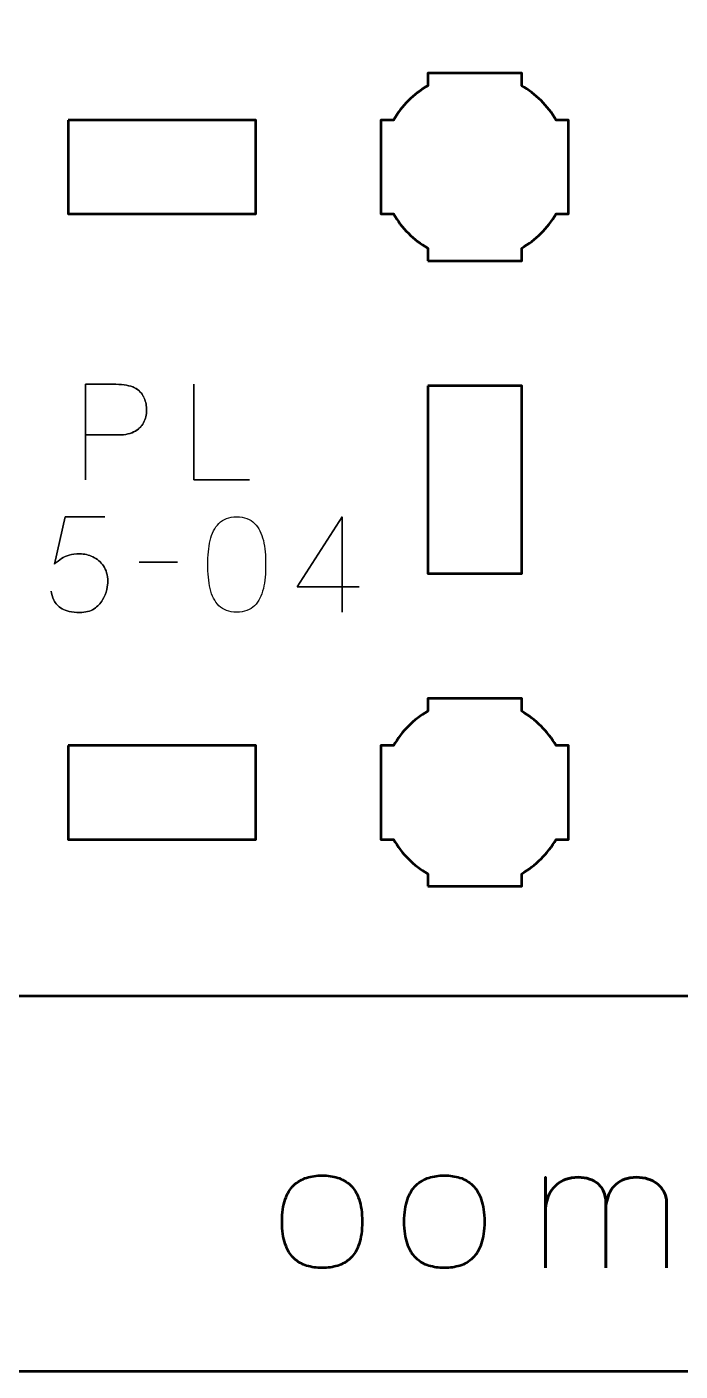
# Model space of a CAD drawing. Header units: centimetres. Extents: x -21 to 0, y -29.7 to 0.
# Drawn here: x -8.931 to -6.844, y -29.7 to -25.402 of the extents above; entities that cross this region are included whole.
import ezdxf

# ---------------------------------------------------------------- set-up
doc = ezdxf.new("R2010")
doc.units = ezdxf.units.CM
doc.header["$MEASUREMENT"] = 0
doc.layers.add('Layer 1', color=7, linetype='Continuous')

msp = doc.modelspace()

# ---------------------------------------------------------------- linework, layer by layer
at = {"layer": 'Layer 1', "color": 22, "lineweight": 53}
msp.add_open_spline([(-21.00003, -29.19995), (-21.00003, -29.19995), (-21.00003, -0.49992), (-21.00003, -0.49992), (-21.00003, -0.49992), (-21.00003, -0.22295), (-20.77694, 0.00004), (-20.49994, 0.00004), (-20.49994, 0.00004), (-20.49994, 0.00004), (-0.50008, 0.00004), (-0.50008, 0.00004), (-0.50008, 0.00004), (-0.22294, 0.00004), (0.00002, -0.22295), (0.00002, -0.49992), (0.00002, -0.49992), (0.00002, -0.49992), (0.00002, -29.19995), (0.00002, -29.19995), (0.00002, -29.19995), (0.00002, -29.47695), (-0.22294, -29.70004), (-0.50008, -29.70004), (-0.50008, -29.70004), (-0.50008, -29.70004), (-20.49994, -29.70004), (-20.49994, -29.70004), (-20.49994, -29.70004), (-20.77694, -29.70004), (-21.00003, -29.47695), (-21.00003, -29.19995)], degree=3, knots=[0, 0, 0, 0, 0.125, 0.125, 0.125, 0.125, 0.25, 0.25, 0.25, 0.25, 0.375, 0.375, 0.375, 0.375, 0.5, 0.5, 0.5, 0.5, 0.625, 0.625, 0.625, 0.625, 0.75, 0.75, 0.75, 0.75, 0.875, 0.875, 0.875, 0.875, 1, 1, 1, 1], dxfattribs=at)
at = {"layer": 'Layer 1', "color": 114, "lineweight": 53}
msp.add_open_spline([(-9.64995, -21.19999), (-9.64995, -21.19999), (-1.35005, -21.19999), (-1.35005, -21.19999), (-1.35005, -21.19999), (-1.07305, -21.19999), (-0.84995, -21.42308), (-0.84995, -21.70008), (-0.84995, -21.70008), (-0.84995, -21.70008), (-0.84995, -28.00005), (-0.84995, -28.00005), (-0.84995, -28.00005), (-0.84995, -28.27702), (-1.07305, -28.50001), (-1.35005, -28.50001), (-1.35005, -28.50001), (-1.35005, -28.50001), (-9.64995, -28.50001), (-9.64995, -28.50001), (-9.64995, -28.50001), (-9.92695, -28.50001), (-10.15005, -28.27702), (-10.15005, -28.00005), (-10.15005, -28.00005), (-10.15005, -28.00005), (-10.15005, -21.70008), (-10.15005, -21.70008), (-10.15005, -21.70008), (-10.15005, -21.42308), (-9.92695, -21.19999), (-9.64995, -21.19999)], degree=3, knots=[0, 0, 0, 0, 0.125, 0.125, 0.125, 0.125, 0.25, 0.25, 0.25, 0.25, 0.375, 0.375, 0.375, 0.375, 0.5, 0.5, 0.5, 0.5, 0.625, 0.625, 0.625, 0.625, 0.75, 0.75, 0.75, 0.75, 0.875, 0.875, 0.875, 0.875, 1, 1, 1, 1], dxfattribs=at)
at = {"layer": 'Layer 1', "lineweight": 53}
for points, knots in [([(-7.65002, -26.15001), (-7.65002, -26.15001), (-7.65002, -26.10994), (-7.65002, -26.10994), (-7.65002, -26.10994), (-7.69549, -26.08348), (-7.73352, -26.04556), (-7.75984, -25.99994), (-7.75984, -25.99994), (-7.75984, -25.99994), (-7.79995, -25.99994), (-7.79995, -25.99994), (-7.79995, -25.99994), (-7.79995, -25.99994), (-7.79995, -25.85001), (-7.79995, -25.85001), (-7.79995, -25.85001), (-7.79995, -25.85001), (-7.79995, -25.69994), (-7.79995, -25.69994), (-7.79995, -25.69994), (-7.79995, -25.69994), (-7.75984, -25.69994), (-7.75984, -25.69994), (-7.75984, -25.69994), (-7.73352, -25.65447), (-7.69549, -25.61644), (-7.65002, -25.59012), (-7.65002, -25.59012), (-7.65002, -25.59012), (-7.65002, -25.55001), (-7.65002, -25.55001), (-7.65002, -25.55001), (-7.65002, -25.55001), (-7.49995, -25.55001), (-7.49995, -25.55001), (-7.49995, -25.55001), (-7.49995, -25.55001), (-7.35002, -25.55001), (-7.35002, -25.55001), (-7.35002, -25.55001), (-7.35002, -25.55001), (-7.35002, -25.59012), (-7.35002, -25.59012), (-7.35002, -25.59012), (-7.30454, -25.61644), (-7.26651, -25.65447), (-7.2402, -25.69994), (-7.2402, -25.69994), (-7.2402, -25.69994), (-7.19994, -25.69994), (-7.19994, -25.69994), (-7.19994, -25.69994), (-7.19994, -25.69994), (-7.19994, -25.85001), (-7.19994, -25.85001), (-7.19994, -25.85001), (-7.19994, -25.85001), (-7.19994, -25.99994), (-7.19994, -25.99994), (-7.19994, -25.99994), (-7.19994, -25.99994), (-7.2402, -25.99994), (-7.2402, -25.99994), (-7.2402, -25.99994), (-7.26651, -26.04556), (-7.30454, -26.08348), (-7.35002, -26.10994), (-7.35002, -26.10994), (-7.35002, -26.10994), (-7.35002, -26.15001), (-7.35002, -26.15001), (-7.35002, -26.15001), (-7.35002, -26.15001), (-7.49995, -26.15001), (-7.49995, -26.15001), (-7.49995, -26.15001), (-7.49995, -26.15001), (-7.65002, -26.15001), (-7.65002, -26.15001)], [0, 0, 0, 0, 0.05, 0.05, 0.05, 0.05, 0.1, 0.1, 0.1, 0.1, 0.15, 0.15, 0.15, 0.15, 0.2, 0.2, 0.2, 0.2, 0.25, 0.25, 0.25, 0.25, 0.3, 0.3, 0.3, 0.3, 0.35, 0.35, 0.35, 0.35, 0.4, 0.4, 0.4, 0.4, 0.45, 0.45, 0.45, 0.45, 0.5, 0.5, 0.5, 0.5, 0.55, 0.55, 0.55, 0.55, 0.6, 0.6, 0.6, 0.6, 0.65, 0.65, 0.65, 0.65, 0.7, 0.7, 0.7, 0.7, 0.75, 0.75, 0.75, 0.75, 0.8, 0.8, 0.8, 0.8, 0.85, 0.85, 0.85, 0.85, 0.9, 0.9, 0.9, 0.9, 0.95, 0.95, 0.95, 0.95, 1, 1, 1, 1]), ([(-8.8, -25.69994), (-8.8, -25.69994), (-8.2, -25.69994), (-8.2, -25.69994), (-8.2, -25.69994), (-8.2, -25.69994), (-8.2, -25.99994), (-8.2, -25.99994), (-8.2, -25.99994), (-8.2, -25.99994), (-8.8, -25.99994), (-8.8, -25.99994), (-8.8, -25.99994), (-8.8, -25.99994), (-8.8, -25.69994), (-8.8, -25.69994)], [0, 0, 0, 0, 0.25, 0.25, 0.25, 0.25, 0.5, 0.5, 0.5, 0.5, 0.75, 0.75, 0.75, 0.75, 1, 1, 1, 1]), ([(-7.65002, -26.55006), (-7.65002, -26.55006), (-7.35002, -26.55006), (-7.35002, -26.55006), (-7.35002, -26.55006), (-7.35002, -26.55006), (-7.35002, -27.15007), (-7.35002, -27.15007), (-7.35002, -27.15007), (-7.35002, -27.15007), (-7.65002, -27.15007), (-7.65002, -27.15007), (-7.65002, -27.15007), (-7.65002, -27.15007), (-7.65002, -26.55006), (-7.65002, -26.55006)], [0, 0, 0, 0, 0.25, 0.25, 0.25, 0.25, 0.5, 0.5, 0.5, 0.5, 0.75, 0.75, 0.75, 0.75, 1, 1, 1, 1]), ([(-7.65002, -28.14998), (-7.65002, -28.14998), (-7.65002, -28.10987), (-7.65002, -28.10987), (-7.65002, -28.10987), (-7.69549, -28.08355), (-7.73352, -28.04552), (-7.75984, -28.00005), (-7.75984, -28.00005), (-7.75984, -28.00005), (-7.79995, -28.00005), (-7.79995, -28.00005), (-7.79995, -28.00005), (-7.79995, -28.00005), (-7.79995, -27.84998), (-7.79995, -27.84998), (-7.79995, -27.84998), (-7.79995, -27.84998), (-7.79995, -27.70005), (-7.79995, -27.70005), (-7.79995, -27.70005), (-7.79995, -27.70005), (-7.75984, -27.70005), (-7.75984, -27.70005), (-7.75984, -27.70005), (-7.73352, -27.65443), (-7.69549, -27.61655), (-7.65002, -27.59023), (-7.65002, -27.59023), (-7.65002, -27.59023), (-7.65002, -27.54998), (-7.65002, -27.54998), (-7.65002, -27.54998), (-7.65002, -27.54998), (-7.49995, -27.54998), (-7.49995, -27.54998), (-7.49995, -27.54998), (-7.49995, -27.54998), (-7.35002, -27.54998), (-7.35002, -27.54998), (-7.35002, -27.54998), (-7.35002, -27.54998), (-7.35002, -27.59023), (-7.35002, -27.59023), (-7.35002, -27.59023), (-7.30454, -27.61655), (-7.26651, -27.65443), (-7.2402, -27.70005), (-7.2402, -27.70005), (-7.2402, -27.70005), (-7.19994, -27.70005), (-7.19994, -27.70005), (-7.19994, -27.70005), (-7.19994, -27.70005), (-7.19994, -27.84998), (-7.19994, -27.84998), (-7.19994, -27.84998), (-7.19994, -27.84998), (-7.19994, -28.00005), (-7.19994, -28.00005), (-7.19994, -28.00005), (-7.19994, -28.00005), (-7.2402, -28.00005), (-7.2402, -28.00005), (-7.2402, -28.00005), (-7.26651, -28.04552), (-7.30454, -28.08355), (-7.35002, -28.10987), (-7.35002, -28.10987), (-7.35002, -28.10987), (-7.35002, -28.14998), (-7.35002, -28.14998), (-7.35002, -28.14998), (-7.35002, -28.14998), (-7.49995, -28.14998), (-7.49995, -28.14998), (-7.49995, -28.14998), (-7.49995, -28.14998), (-7.65002, -28.14998), (-7.65002, -28.14998)], [0, 0, 0, 0, 0.05, 0.05, 0.05, 0.05, 0.1, 0.1, 0.1, 0.1, 0.15, 0.15, 0.15, 0.15, 0.2, 0.2, 0.2, 0.2, 0.25, 0.25, 0.25, 0.25, 0.3, 0.3, 0.3, 0.3, 0.35, 0.35, 0.35, 0.35, 0.4, 0.4, 0.4, 0.4, 0.45, 0.45, 0.45, 0.45, 0.5, 0.5, 0.5, 0.5, 0.55, 0.55, 0.55, 0.55, 0.6, 0.6, 0.6, 0.6, 0.65, 0.65, 0.65, 0.65, 0.7, 0.7, 0.7, 0.7, 0.75, 0.75, 0.75, 0.75, 0.8, 0.8, 0.8, 0.8, 0.85, 0.85, 0.85, 0.85, 0.9, 0.9, 0.9, 0.9, 0.95, 0.95, 0.95, 0.95, 1, 1, 1, 1]), ([(-8.8, -27.70005), (-8.8, -27.70005), (-8.2, -27.70005), (-8.2, -27.70005), (-8.2, -27.70005), (-8.2, -27.70005), (-8.2, -28.00005), (-8.2, -28.00005), (-8.2, -28.00005), (-8.2, -28.00005), (-8.8, -28.00005), (-8.8, -28.00005), (-8.8, -28.00005), (-8.8, -28.00005), (-8.8, -27.70005), (-8.8, -27.70005)], [0, 0, 0, 0, 0.25, 0.25, 0.25, 0.25, 0.5, 0.5, 0.5, 0.5, 0.75, 0.75, 0.75, 0.75, 1, 1, 1, 1])]:
    msp.add_open_spline(points, degree=3, knots=knots, dxfattribs=at)
at = {"layer": 'Layer 1', "color": 40, "lineweight": 30}
for points, knots in [([(-8.74458, -26.85007), (-8.74458, -26.85007), (-8.74458, -26.54484), (-8.74458, -26.54484), (-8.74458, -26.54484), (-8.74458, -26.54484), (-8.64729, -26.54484), (-8.64729, -26.54484), (-8.64729, -26.54484), (-8.62167, -26.54512), (-8.60167, -26.54883), (-8.58749, -26.55599), (-8.58749, -26.55599), (-8.57359, -26.56329), (-8.56378, -26.57282), (-8.55814, -26.58467), (-8.55814, -26.58467), (-8.55264, -26.59652), (-8.5496, -26.60933), (-8.54904, -26.62309), (-8.54904, -26.62309), (-8.54837, -26.63716), (-8.55069, -26.65053), (-8.5562, -26.6632), (-8.5562, -26.6632), (-8.56174, -26.6759), (-8.57123, -26.68634), (-8.58446, -26.69449), (-8.58446, -26.69449), (-8.59797, -26.7026), (-8.61617, -26.70677), (-8.63931, -26.70701), (-8.63931, -26.70701), (-8.63931, -26.70701), (-8.74458, -26.70701), (-8.74458, -26.70701), (-8.74458, -26.70701), (-8.74458, -26.70701), (-8.63931, -26.70701), (-8.63931, -26.70701), (-8.63931, -26.70701), (-8.61656, -26.70677), (-8.59853, -26.7026), (-8.58502, -26.69449), (-8.58502, -26.69449), (-8.57165, -26.68634), (-8.56213, -26.6759), (-8.55648, -26.6632), (-8.55648, -26.6632), (-8.55098, -26.65053), (-8.54851, -26.63716), (-8.54904, -26.62309), (-8.54904, -26.62309), (-8.5496, -26.60933), (-8.55264, -26.59652), (-8.55828, -26.58467), (-8.55828, -26.58467), (-8.56407, -26.57282), (-8.57398, -26.56329), (-8.58791, -26.55599), (-8.58791, -26.55599), (-8.60209, -26.54883), (-8.62196, -26.54512), (-8.64729, -26.54484), (-8.64729, -26.54484), (-8.64729, -26.54484), (-8.74458, -26.54484), (-8.74458, -26.54484), (-8.74458, -26.54484), (-8.74458, -26.54484), (-8.74458, -26.85007), (-8.74458, -26.85007)], [0, 0, 0, 0, 0.0555556, 0.0555556, 0.0555556, 0.0555556, 0.1111111, 0.1111111, 0.1111111, 0.1111111, 0.1666667, 0.1666667, 0.1666667, 0.1666667, 0.2222222, 0.2222222, 0.2222222, 0.2222222, 0.2777778, 0.2777778, 0.2777778, 0.2777778, 0.3333333, 0.3333333, 0.3333333, 0.3333333, 0.3888889, 0.3888889, 0.3888889, 0.3888889, 0.4444444, 0.4444444, 0.4444444, 0.4444444, 0.5, 0.5, 0.5, 0.5, 0.5555556, 0.5555556, 0.5555556, 0.5555556, 0.6111111, 0.6111111, 0.6111111, 0.6111111, 0.6666667, 0.6666667, 0.6666667, 0.6666667, 0.7222222, 0.7222222, 0.7222222, 0.7222222, 0.7777778, 0.7777778, 0.7777778, 0.7777778, 0.8333333, 0.8333333, 0.8333333, 0.8333333, 0.8888889, 0.8888889, 0.8888889, 0.8888889, 0.9444444, 0.9444444, 0.9444444, 0.9444444, 1, 1, 1, 1]), ([(-8.21997, -26.85007), (-8.21997, -26.85007), (-8.39815, -26.85007), (-8.39815, -26.85007), (-8.39815, -26.85007), (-8.39815, -26.85007), (-8.39815, -26.54484), (-8.39815, -26.54484), (-8.39815, -26.54484), (-8.39815, -26.54484), (-8.39815, -26.85007), (-8.39815, -26.85007), (-8.39815, -26.85007), (-8.39815, -26.85007), (-8.21997, -26.85007), (-8.21997, -26.85007)], [0, 0, 0, 0, 0.25, 0.25, 0.25, 0.25, 0.5, 0.5, 0.5, 0.5, 0.75, 0.75, 0.75, 0.75, 1, 1, 1, 1]), ([(-8.68256, -26.96818), (-8.68256, -26.96818), (-8.80963, -26.96818), (-8.80963, -26.96818), (-8.80963, -26.96818), (-8.80963, -26.96818), (-8.84339, -27.11976), (-8.84339, -27.11976), (-8.84339, -27.11976), (-8.83567, -27.11313), (-8.82823, -27.10721), (-8.82092, -27.10223), (-8.82092, -27.10223), (-8.8139, -27.09743), (-8.80579, -27.09369), (-8.79655, -27.09108), (-8.79655, -27.09108), (-8.78744, -27.08861), (-8.77601, -27.08738), (-8.76222, -27.0871), (-8.76222, -27.0871), (-8.74804, -27.08724), (-8.7341, -27.09041), (-8.72049, -27.09673), (-8.72049, -27.09673), (-8.70698, -27.10322), (-8.69569, -27.11285), (-8.68673, -27.12569), (-8.68673, -27.12569), (-8.67791, -27.13878), (-8.67321, -27.15515), (-8.67279, -27.17473), (-8.67279, -27.17473), (-8.67279, -27.18161), (-8.67403, -27.19043), (-8.67625, -27.20133), (-8.67625, -27.20133), (-8.67872, -27.21223), (-8.68313, -27.22323), (-8.68948, -27.23442), (-8.68948, -27.23442), (-8.69593, -27.24571), (-8.70504, -27.2552), (-8.71689, -27.26278), (-8.71689, -27.26278), (-8.72888, -27.27051), (-8.7443, -27.27435), (-8.76307, -27.27463), (-8.76307, -27.27463), (-8.78815, -27.27421), (-8.80688, -27.27022), (-8.81926, -27.2625), (-8.81926, -27.2625), (-8.83196, -27.25481), (-8.8405, -27.24556), (-8.84505, -27.23495), (-8.84505, -27.23495), (-8.84989, -27.22447), (-8.85292, -27.21498), (-8.85401, -27.20616), (-8.85401, -27.20616), (-8.85292, -27.21498), (-8.84989, -27.22447), (-8.84505, -27.23495), (-8.84505, -27.23495), (-8.8405, -27.24556), (-8.83196, -27.25481), (-8.81926, -27.2625), (-8.81926, -27.2625), (-8.80688, -27.27022), (-8.78815, -27.27421), (-8.76307, -27.27463), (-8.76307, -27.27463), (-8.7443, -27.27435), (-8.72888, -27.27051), (-8.71689, -27.26278), (-8.71689, -27.26278), (-8.70504, -27.2552), (-8.69593, -27.24571), (-8.68948, -27.23442), (-8.68948, -27.23442), (-8.68313, -27.22323), (-8.67872, -27.21223), (-8.67625, -27.20133), (-8.67625, -27.20133), (-8.67403, -27.19043), (-8.67279, -27.18161), (-8.67279, -27.17473), (-8.67279, -27.17473), (-8.67321, -27.15515), (-8.67791, -27.13878), (-8.68673, -27.12569), (-8.68673, -27.12569), (-8.69569, -27.11285), (-8.70698, -27.10322), (-8.72049, -27.09673), (-8.72049, -27.09673), (-8.7341, -27.09041), (-8.74804, -27.08724), (-8.76222, -27.0871), (-8.76222, -27.0871), (-8.77601, -27.08738), (-8.78744, -27.08861), (-8.79655, -27.09108), (-8.79655, -27.09108), (-8.80579, -27.09369), (-8.8139, -27.09743), (-8.82092, -27.10223), (-8.82092, -27.10223), (-8.82823, -27.10721), (-8.83567, -27.11313), (-8.84339, -27.11976), (-8.84339, -27.11976), (-8.84339, -27.11976), (-8.80963, -26.96818), (-8.80963, -26.96818), (-8.80963, -26.96818), (-8.80963, -26.96818), (-8.68256, -26.96818), (-8.68256, -26.96818)], [0, 0, 0, 0, 0.0333333, 0.0333333, 0.0333333, 0.0333333, 0.0666667, 0.0666667, 0.0666667, 0.0666667, 0.1, 0.1, 0.1, 0.1, 0.1333333, 0.1333333, 0.1333333, 0.1333333, 0.1666667, 0.1666667, 0.1666667, 0.1666667, 0.2, 0.2, 0.2, 0.2, 0.2333333, 0.2333333, 0.2333333, 0.2333333, 0.2666667, 0.2666667, 0.2666667, 0.2666667, 0.3, 0.3, 0.3, 0.3, 0.3333333, 0.3333333, 0.3333333, 0.3333333, 0.3666667, 0.3666667, 0.3666667, 0.3666667, 0.4, 0.4, 0.4, 0.4, 0.4333333, 0.4333333, 0.4333333, 0.4333333, 0.4666667, 0.4666667, 0.4666667, 0.4666667, 0.5, 0.5, 0.5, 0.5, 0.5333333, 0.5333333, 0.5333333, 0.5333333, 0.5666667, 0.5666667, 0.5666667, 0.5666667, 0.6, 0.6, 0.6, 0.6, 0.6333333, 0.6333333, 0.6333333, 0.6333333, 0.6666667, 0.6666667, 0.6666667, 0.6666667, 0.7, 0.7, 0.7, 0.7, 0.7333333, 0.7333333, 0.7333333, 0.7333333, 0.7666667, 0.7666667, 0.7666667, 0.7666667, 0.8, 0.8, 0.8, 0.8, 0.8333333, 0.8333333, 0.8333333, 0.8333333, 0.8666667, 0.8666667, 0.8666667, 0.8666667, 0.9, 0.9, 0.9, 0.9, 0.9333333, 0.9333333, 0.9333333, 0.9333333, 0.9666667, 0.9666667, 0.9666667, 0.9666667, 1, 1, 1, 1]), ([(-8.26075, -27.2734), (-8.23623, -27.27312), (-8.21721, -27.26624), (-8.2037, -27.25273), (-8.2037, -27.25273), (-8.19033, -27.23921), (-8.18098, -27.22105), (-8.17573, -27.19801), (-8.17573, -27.19801), (-8.17065, -27.17515), (-8.16814, -27.1495), (-8.16843, -27.121), (-8.16843, -27.121), (-8.16814, -27.09288), (-8.17065, -27.06724), (-8.17573, -27.04423), (-8.17573, -27.04423), (-8.18098, -27.02148), (-8.19033, -27.00331), (-8.2037, -26.98952), (-8.2037, -26.98952), (-8.21721, -26.97601), (-8.23623, -26.96899), (-8.26075, -26.96856), (-8.26075, -26.96856), (-8.28544, -26.96899), (-8.30446, -26.97601), (-8.31783, -26.98952), (-8.31783, -26.98952), (-8.3313, -27.00331), (-8.34055, -27.02148), (-8.34566, -27.04423), (-8.34566, -27.04423), (-8.35088, -27.06724), (-8.35335, -27.09288), (-8.35296, -27.121), (-8.35296, -27.121), (-8.35335, -27.1495), (-8.35088, -27.17515), (-8.34566, -27.19801), (-8.34566, -27.19801), (-8.34055, -27.22105), (-8.3313, -27.23921), (-8.31783, -27.25273), (-8.31783, -27.25273), (-8.30446, -27.26624), (-8.28544, -27.27312), (-8.26075, -27.2734)], [0, 0, 0, 0, 0.0833333, 0.0833333, 0.0833333, 0.0833333, 0.1666667, 0.1666667, 0.1666667, 0.1666667, 0.25, 0.25, 0.25, 0.25, 0.3333333, 0.3333333, 0.3333333, 0.3333333, 0.4166667, 0.4166667, 0.4166667, 0.4166667, 0.5, 0.5, 0.5, 0.5, 0.5833333, 0.5833333, 0.5833333, 0.5833333, 0.6666667, 0.6666667, 0.6666667, 0.6666667, 0.75, 0.75, 0.75, 0.75, 0.8333333, 0.8333333, 0.8333333, 0.8333333, 0.9166667, 0.9166667, 0.9166667, 0.9166667, 1, 1, 1, 1]), ([(-8.26075, -27.2734), (-8.23623, -27.27312), (-8.21721, -27.26624), (-8.2037, -27.25273), (-8.2037, -27.25273), (-8.19033, -27.23921), (-8.18098, -27.22105), (-8.17573, -27.19801), (-8.17573, -27.19801), (-8.17065, -27.17515), (-8.16814, -27.1495), (-8.16843, -27.121), (-8.16843, -27.121), (-8.16814, -27.09288), (-8.17065, -27.06724), (-8.17573, -27.04423), (-8.17573, -27.04423), (-8.18098, -27.02148), (-8.19033, -27.00331), (-8.2037, -26.98952), (-8.2037, -26.98952), (-8.21721, -26.97601), (-8.23623, -26.96899), (-8.26075, -26.96856), (-8.26075, -26.96856), (-8.28544, -26.96899), (-8.30446, -26.97601), (-8.31783, -26.98952), (-8.31783, -26.98952), (-8.3313, -27.00331), (-8.34055, -27.02148), (-8.34566, -27.04423), (-8.34566, -27.04423), (-8.35088, -27.06724), (-8.35335, -27.09288), (-8.35296, -27.121), (-8.35296, -27.121), (-8.35335, -27.1495), (-8.35088, -27.17515), (-8.34566, -27.19801), (-8.34566, -27.19801), (-8.34055, -27.22105), (-8.3313, -27.23921), (-8.31783, -27.25273), (-8.31783, -27.25273), (-8.30446, -27.26624), (-8.28544, -27.27312), (-8.26075, -27.2734)], [0, 0, 0, 0, 0.0833333, 0.0833333, 0.0833333, 0.0833333, 0.1666667, 0.1666667, 0.1666667, 0.1666667, 0.25, 0.25, 0.25, 0.25, 0.3333333, 0.3333333, 0.3333333, 0.3333333, 0.4166667, 0.4166667, 0.4166667, 0.4166667, 0.5, 0.5, 0.5, 0.5, 0.5833333, 0.5833333, 0.5833333, 0.5833333, 0.6666667, 0.6666667, 0.6666667, 0.6666667, 0.75, 0.75, 0.75, 0.75, 0.8333333, 0.8333333, 0.8333333, 0.8333333, 0.9166667, 0.9166667, 0.9166667, 0.9166667, 1, 1, 1, 1]), ([(-7.92384, -27.2734), (-7.92384, -27.2734), (-7.92384, -26.96818), (-7.92384, -26.96818), (-7.92384, -26.96818), (-7.92384, -26.96818), (-8.06771, -27.19208), (-8.06771, -27.19208), (-8.06771, -27.19208), (-8.06771, -27.19208), (-7.86966, -27.19208), (-7.86966, -27.19208), (-7.86966, -27.19208), (-7.86966, -27.19208), (-8.06771, -27.19208), (-8.06771, -27.19208), (-8.06771, -27.19208), (-8.06771, -27.19208), (-7.92384, -26.96818), (-7.92384, -26.96818), (-7.92384, -26.96818), (-7.92384, -26.96818), (-7.92384, -27.2734), (-7.92384, -27.2734)], [0, 0, 0, 0, 0.1666667, 0.1666667, 0.1666667, 0.1666667, 0.3333333, 0.3333333, 0.3333333, 0.3333333, 0.5, 0.5, 0.5, 0.5, 0.6666667, 0.6666667, 0.6666667, 0.6666667, 0.8333333, 0.8333333, 0.8333333, 0.8333333, 1, 1, 1, 1]), ([(-8.57288, -27.11384), (-8.57288, -27.11384), (-8.44969, -27.11384), (-8.44969, -27.11384), (-8.44969, -27.11384), (-8.44969, -27.11384), (-8.57288, -27.11384), (-8.57288, -27.11384)], [0, 0, 0, 0, 0.5, 0.5, 0.5, 0.5, 1, 1, 1, 1])]:
    msp.add_open_spline(points, degree=3, knots=knots, dxfattribs=at)
at = {"layer": 'Layer 1', "color": 30, "lineweight": 53}
for points, knots in [([(-7.98786, -29.36992), (-7.97008, -29.37001), (-7.95353, -29.36776), (-7.9381, -29.36296), (-7.9381, -29.36296), (-7.92267, -29.35816), (-7.90903, -29.35016), (-7.89736, -29.33897), (-7.89736, -29.33897), (-7.8856, -29.32778), (-7.87648, -29.31263), (-7.8698, -29.29344), (-7.8698, -29.29344), (-7.86322, -29.27434), (-7.85983, -29.25054), (-7.85973, -29.22204), (-7.85973, -29.22204), (-7.85983, -29.19363), (-7.86322, -29.16992), (-7.8698, -29.15092), (-7.8698, -29.15092), (-7.87648, -29.13191), (-7.8856, -29.11677), (-7.89736, -29.10557), (-7.89736, -29.10557), (-7.90903, -29.09447), (-7.92267, -29.08648), (-7.9381, -29.08168), (-7.9381, -29.08168), (-7.95353, -29.07688), (-7.97008, -29.07462), (-7.98786, -29.07472), (-7.98786, -29.07472), (-8.00545, -29.07462), (-8.02201, -29.07688), (-8.03744, -29.08168), (-8.03744, -29.08168), (-8.05287, -29.08648), (-8.06641, -29.09447), (-8.07817, -29.10557), (-8.07817, -29.10557), (-8.08993, -29.11677), (-8.09915, -29.13191), (-8.10583, -29.15092), (-8.10583, -29.15092), (-8.11251, -29.16992), (-8.1159, -29.19363), (-8.11599, -29.22204), (-8.11599, -29.22204), (-8.1159, -29.25054), (-8.11251, -29.27434), (-8.10583, -29.29344), (-8.10583, -29.29344), (-8.09915, -29.31263), (-8.08993, -29.32778), (-8.07817, -29.33897), (-8.07817, -29.33897), (-8.06641, -29.35016), (-8.05287, -29.35816), (-8.03744, -29.36296), (-8.03744, -29.36296), (-8.02201, -29.36776), (-8.00545, -29.37001), (-7.98786, -29.36992)], [0, 0, 0, 0, 0.0625, 0.0625, 0.0625, 0.0625, 0.125, 0.125, 0.125, 0.125, 0.1875, 0.1875, 0.1875, 0.1875, 0.25, 0.25, 0.25, 0.25, 0.3125, 0.3125, 0.3125, 0.3125, 0.375, 0.375, 0.375, 0.375, 0.4375, 0.4375, 0.4375, 0.4375, 0.5, 0.5, 0.5, 0.5, 0.5625, 0.5625, 0.5625, 0.5625, 0.625, 0.625, 0.625, 0.625, 0.6875, 0.6875, 0.6875, 0.6875, 0.75, 0.75, 0.75, 0.75, 0.8125, 0.8125, 0.8125, 0.8125, 0.875, 0.875, 0.875, 0.875, 0.9375, 0.9375, 0.9375, 0.9375, 1, 1, 1, 1]), ([(-7.98786, -29.36992), (-7.97008, -29.37001), (-7.95353, -29.36776), (-7.9381, -29.36296), (-7.9381, -29.36296), (-7.92267, -29.35816), (-7.90903, -29.35016), (-7.89736, -29.33897), (-7.89736, -29.33897), (-7.8856, -29.32778), (-7.87648, -29.31263), (-7.8698, -29.29344), (-7.8698, -29.29344), (-7.86322, -29.27434), (-7.85983, -29.25054), (-7.85973, -29.22204), (-7.85973, -29.22204), (-7.85983, -29.19363), (-7.86322, -29.16992), (-7.8698, -29.15092), (-7.8698, -29.15092), (-7.87648, -29.13191), (-7.8856, -29.11677), (-7.89736, -29.10557), (-7.89736, -29.10557), (-7.90903, -29.09447), (-7.92267, -29.08648), (-7.9381, -29.08168), (-7.9381, -29.08168), (-7.95353, -29.07688), (-7.97008, -29.07462), (-7.98786, -29.07472), (-7.98786, -29.07472), (-8.00545, -29.07462), (-8.02201, -29.07688), (-8.03744, -29.08168), (-8.03744, -29.08168), (-8.05287, -29.08648), (-8.06641, -29.09447), (-8.07817, -29.10557), (-8.07817, -29.10557), (-8.08993, -29.11677), (-8.09915, -29.13191), (-8.10583, -29.15092), (-8.10583, -29.15092), (-8.11251, -29.16992), (-8.1159, -29.19363), (-8.11599, -29.22204), (-8.11599, -29.22204), (-8.1159, -29.25054), (-8.11251, -29.27434), (-8.10583, -29.29344), (-8.10583, -29.29344), (-8.09915, -29.31263), (-8.08993, -29.32778), (-8.07817, -29.33897), (-8.07817, -29.33897), (-8.06641, -29.35016), (-8.05287, -29.35816), (-8.03744, -29.36296), (-8.03744, -29.36296), (-8.02201, -29.36776), (-8.00545, -29.37001), (-7.98786, -29.36992)], [0, 0, 0, 0, 0.0625, 0.0625, 0.0625, 0.0625, 0.125, 0.125, 0.125, 0.125, 0.1875, 0.1875, 0.1875, 0.1875, 0.25, 0.25, 0.25, 0.25, 0.3125, 0.3125, 0.3125, 0.3125, 0.375, 0.375, 0.375, 0.375, 0.4375, 0.4375, 0.4375, 0.4375, 0.5, 0.5, 0.5, 0.5, 0.5625, 0.5625, 0.5625, 0.5625, 0.625, 0.625, 0.625, 0.625, 0.6875, 0.6875, 0.6875, 0.6875, 0.75, 0.75, 0.75, 0.75, 0.8125, 0.8125, 0.8125, 0.8125, 0.875, 0.875, 0.875, 0.875, 0.9375, 0.9375, 0.9375, 0.9375, 1, 1, 1, 1]), ([(-7.59727, -29.36992), (-7.57949, -29.37001), (-7.56294, -29.36776), (-7.54751, -29.36296), (-7.54751, -29.36296), (-7.53208, -29.35816), (-7.51844, -29.35016), (-7.50677, -29.33897), (-7.50677, -29.33897), (-7.49501, -29.32778), (-7.48589, -29.31263), (-7.47921, -29.29344), (-7.47921, -29.29344), (-7.47263, -29.27434), (-7.46924, -29.25054), (-7.46914, -29.22204), (-7.46914, -29.22204), (-7.46924, -29.19363), (-7.47263, -29.16992), (-7.47921, -29.15092), (-7.47921, -29.15092), (-7.48589, -29.13191), (-7.49501, -29.11677), (-7.50677, -29.10557), (-7.50677, -29.10557), (-7.51844, -29.09447), (-7.53208, -29.08648), (-7.54751, -29.08168), (-7.54751, -29.08168), (-7.56294, -29.07688), (-7.57949, -29.07462), (-7.59727, -29.07472), (-7.59727, -29.07472), (-7.61486, -29.07462), (-7.63142, -29.07688), (-7.64685, -29.08168), (-7.64685, -29.08168), (-7.66228, -29.08648), (-7.67582, -29.09447), (-7.68758, -29.10557), (-7.68758, -29.10557), (-7.69934, -29.11677), (-7.70856, -29.13191), (-7.71524, -29.15092), (-7.71524, -29.15092), (-7.72192, -29.16992), (-7.72531, -29.19363), (-7.7254, -29.22204), (-7.7254, -29.22204), (-7.72531, -29.25054), (-7.72192, -29.27434), (-7.71524, -29.29344), (-7.71524, -29.29344), (-7.70856, -29.31263), (-7.69934, -29.32778), (-7.68758, -29.33897), (-7.68758, -29.33897), (-7.67582, -29.35016), (-7.66228, -29.35816), (-7.64685, -29.36296), (-7.64685, -29.36296), (-7.63142, -29.36776), (-7.61486, -29.37001), (-7.59727, -29.36992)], [0, 0, 0, 0, 0.0625, 0.0625, 0.0625, 0.0625, 0.125, 0.125, 0.125, 0.125, 0.1875, 0.1875, 0.1875, 0.1875, 0.25, 0.25, 0.25, 0.25, 0.3125, 0.3125, 0.3125, 0.3125, 0.375, 0.375, 0.375, 0.375, 0.4375, 0.4375, 0.4375, 0.4375, 0.5, 0.5, 0.5, 0.5, 0.5625, 0.5625, 0.5625, 0.5625, 0.625, 0.625, 0.625, 0.625, 0.6875, 0.6875, 0.6875, 0.6875, 0.75, 0.75, 0.75, 0.75, 0.8125, 0.8125, 0.8125, 0.8125, 0.875, 0.875, 0.875, 0.875, 0.9375, 0.9375, 0.9375, 0.9375, 1, 1, 1, 1]), ([(-7.59727, -29.36992), (-7.57949, -29.37001), (-7.56294, -29.36776), (-7.54751, -29.36296), (-7.54751, -29.36296), (-7.53208, -29.35816), (-7.51844, -29.35016), (-7.50677, -29.33897), (-7.50677, -29.33897), (-7.49501, -29.32778), (-7.48589, -29.31263), (-7.47921, -29.29344), (-7.47921, -29.29344), (-7.47263, -29.27434), (-7.46924, -29.25054), (-7.46914, -29.22204), (-7.46914, -29.22204), (-7.46924, -29.19363), (-7.47263, -29.16992), (-7.47921, -29.15092), (-7.47921, -29.15092), (-7.48589, -29.13191), (-7.49501, -29.11677), (-7.50677, -29.10557), (-7.50677, -29.10557), (-7.51844, -29.09447), (-7.53208, -29.08648), (-7.54751, -29.08168), (-7.54751, -29.08168), (-7.56294, -29.07688), (-7.57949, -29.07462), (-7.59727, -29.07472), (-7.59727, -29.07472), (-7.61486, -29.07462), (-7.63142, -29.07688), (-7.64685, -29.08168), (-7.64685, -29.08168), (-7.66228, -29.08648), (-7.67582, -29.09447), (-7.68758, -29.10557), (-7.68758, -29.10557), (-7.69934, -29.11677), (-7.70856, -29.13191), (-7.71524, -29.15092), (-7.71524, -29.15092), (-7.72192, -29.16992), (-7.72531, -29.19363), (-7.7254, -29.22204), (-7.7254, -29.22204), (-7.72531, -29.25054), (-7.72192, -29.27434), (-7.71524, -29.29344), (-7.71524, -29.29344), (-7.70856, -29.31263), (-7.69934, -29.32778), (-7.68758, -29.33897), (-7.68758, -29.33897), (-7.67582, -29.35016), (-7.66228, -29.35816), (-7.64685, -29.36296), (-7.64685, -29.36296), (-7.63142, -29.36776), (-7.61486, -29.37001), (-7.59727, -29.36992)], [0, 0, 0, 0, 0.0625, 0.0625, 0.0625, 0.0625, 0.125, 0.125, 0.125, 0.125, 0.1875, 0.1875, 0.1875, 0.1875, 0.25, 0.25, 0.25, 0.25, 0.3125, 0.3125, 0.3125, 0.3125, 0.375, 0.375, 0.375, 0.375, 0.4375, 0.4375, 0.4375, 0.4375, 0.5, 0.5, 0.5, 0.5, 0.5625, 0.5625, 0.5625, 0.5625, 0.625, 0.625, 0.625, 0.625, 0.6875, 0.6875, 0.6875, 0.6875, 0.75, 0.75, 0.75, 0.75, 0.8125, 0.8125, 0.8125, 0.8125, 0.875, 0.875, 0.875, 0.875, 0.9375, 0.9375, 0.9375, 0.9375, 1, 1, 1, 1]), ([(-7.08138, -29.36992), (-7.08138, -29.36983), (-7.08138, -29.3671), (-7.08138, -29.36174), (-7.08138, -29.36174), (-7.08138, -29.35647), (-7.08138, -29.34922), (-7.08138, -29.3401), (-7.08138, -29.3401), (-7.08138, -29.33088), (-7.08138, -29.32053), (-7.08138, -29.30887), (-7.08138, -29.30887), (-7.08138, -29.2973), (-7.08138, -29.28516), (-7.08138, -29.27237), (-7.08138, -29.27237), (-7.08138, -29.25967), (-7.08138, -29.24715), (-7.08138, -29.23474), (-7.08138, -29.23474), (-7.08138, -29.22232), (-7.08138, -29.21065), (-7.08138, -29.19993), (-7.08138, -29.19993), (-7.08138, -29.18911), (-7.08138, -29.17989), (-7.08138, -29.17208), (-7.08138, -29.17208), (-7.08138, -29.16437), (-7.08138, -29.15882), (-7.08138, -29.15543), (-7.08138, -29.15543), (-7.08128, -29.15016), (-7.08213, -29.14424), (-7.08373, -29.13775), (-7.08373, -29.13775), (-7.08533, -29.13116), (-7.08806, -29.12458), (-7.09191, -29.11799), (-7.09191, -29.11799), (-7.09577, -29.11131), (-7.10113, -29.1052), (-7.10781, -29.09955), (-7.10781, -29.09955), (-7.11458, -29.09391), (-7.12305, -29.08939), (-7.13321, -29.08591), (-7.13321, -29.08591), (-7.14347, -29.08243), (-7.15569, -29.08055), (-7.16999, -29.08036), (-7.16999, -29.08036), (-7.18429, -29.08036), (-7.19709, -29.08234), (-7.20828, -29.08629), (-7.20828, -29.08629), (-7.21957, -29.09033), (-7.22926, -29.09588), (-7.23754, -29.10294), (-7.23754, -29.10294), (-7.24572, -29.11), (-7.25259, -29.11809), (-7.25795, -29.1273), (-7.25795, -29.1273), (-7.26331, -29.13643), (-7.26727, -29.14612), (-7.2699, -29.15647), (-7.2699, -29.15647), (-7.27253, -29.16672), (-7.27385, -29.17716), (-7.27385, -29.18761), (-7.27385, -29.18761), (-7.27385, -29.17716), (-7.27253, -29.16672), (-7.2699, -29.15647), (-7.2699, -29.15647), (-7.26727, -29.14612), (-7.26331, -29.13643), (-7.25795, -29.1273), (-7.25795, -29.1273), (-7.25259, -29.11809), (-7.24572, -29.11), (-7.23754, -29.10294), (-7.23754, -29.10294), (-7.22926, -29.09588), (-7.21957, -29.09033), (-7.20828, -29.08629), (-7.20828, -29.08629), (-7.19709, -29.08234), (-7.18429, -29.08036), (-7.16999, -29.08036), (-7.16999, -29.08036), (-7.15569, -29.08055), (-7.14347, -29.08243), (-7.13321, -29.08591), (-7.13321, -29.08591), (-7.12305, -29.08939), (-7.11458, -29.09391), (-7.10781, -29.09955), (-7.10781, -29.09955), (-7.10113, -29.1052), (-7.09577, -29.11131), (-7.09191, -29.11799), (-7.09191, -29.11799), (-7.08806, -29.12458), (-7.08533, -29.13116), (-7.08373, -29.13775), (-7.08373, -29.13775), (-7.08213, -29.14424), (-7.08128, -29.15016), (-7.08138, -29.15543), (-7.08138, -29.15543), (-7.08138, -29.15882), (-7.08138, -29.16437), (-7.08138, -29.17208), (-7.08138, -29.17208), (-7.08138, -29.17989), (-7.08138, -29.18911), (-7.08138, -29.19993), (-7.08138, -29.19993), (-7.08138, -29.21065), (-7.08138, -29.22232), (-7.08138, -29.23474), (-7.08138, -29.23474), (-7.08138, -29.24715), (-7.08138, -29.25967), (-7.08138, -29.27237), (-7.08138, -29.27237), (-7.08138, -29.28516), (-7.08138, -29.2973), (-7.08138, -29.30887), (-7.08138, -29.30887), (-7.08138, -29.32053), (-7.08138, -29.33088), (-7.08138, -29.3401), (-7.08138, -29.3401), (-7.08138, -29.34922), (-7.08138, -29.35647), (-7.08138, -29.36174), (-7.08138, -29.36174), (-7.08138, -29.3671), (-7.08138, -29.36983), (-7.08138, -29.36992)], [0, 0, 0, 0, 0.0277778, 0.0277778, 0.0277778, 0.0277778, 0.0555556, 0.0555556, 0.0555556, 0.0555556, 0.0833333, 0.0833333, 0.0833333, 0.0833333, 0.1111111, 0.1111111, 0.1111111, 0.1111111, 0.1388889, 0.1388889, 0.1388889, 0.1388889, 0.1666667, 0.1666667, 0.1666667, 0.1666667, 0.1944444, 0.1944444, 0.1944444, 0.1944444, 0.2222222, 0.2222222, 0.2222222, 0.2222222, 0.25, 0.25, 0.25, 0.25, 0.2777778, 0.2777778, 0.2777778, 0.2777778, 0.3055556, 0.3055556, 0.3055556, 0.3055556, 0.3333333, 0.3333333, 0.3333333, 0.3333333, 0.3611111, 0.3611111, 0.3611111, 0.3611111, 0.3888889, 0.3888889, 0.3888889, 0.3888889, 0.4166667, 0.4166667, 0.4166667, 0.4166667, 0.4444444, 0.4444444, 0.4444444, 0.4444444, 0.4722222, 0.4722222, 0.4722222, 0.4722222, 0.5, 0.5, 0.5, 0.5, 0.5277778, 0.5277778, 0.5277778, 0.5277778, 0.5555556, 0.5555556, 0.5555556, 0.5555556, 0.5833333, 0.5833333, 0.5833333, 0.5833333, 0.6111111, 0.6111111, 0.6111111, 0.6111111, 0.6388889, 0.6388889, 0.6388889, 0.6388889, 0.6666667, 0.6666667, 0.6666667, 0.6666667, 0.6944444, 0.6944444, 0.6944444, 0.6944444, 0.7222222, 0.7222222, 0.7222222, 0.7222222, 0.75, 0.75, 0.75, 0.75, 0.7777778, 0.7777778, 0.7777778, 0.7777778, 0.8055556, 0.8055556, 0.8055556, 0.8055556, 0.8333333, 0.8333333, 0.8333333, 0.8333333, 0.8611111, 0.8611111, 0.8611111, 0.8611111, 0.8888889, 0.8888889, 0.8888889, 0.8888889, 0.9166667, 0.9166667, 0.9166667, 0.9166667, 0.9444444, 0.9444444, 0.9444444, 0.9444444, 0.9722222, 0.9722222, 0.9722222, 0.9722222, 1, 1, 1, 1]), ([(-7.27385, -29.36992), (-7.27385, -29.36992), (-7.27385, -29.08036), (-7.27385, -29.08036), (-7.27385, -29.08036), (-7.27385, -29.08036), (-7.27385, -29.36992), (-7.27385, -29.36992)], [0, 0, 0, 0, 0.5, 0.5, 0.5, 0.5, 1, 1, 1, 1]), ([(-6.88721, -29.36992), (-6.88721, -29.36983), (-6.88721, -29.3671), (-6.88721, -29.36174), (-6.88721, -29.36174), (-6.88721, -29.35647), (-6.88721, -29.34922), (-6.88721, -29.3401), (-6.88721, -29.3401), (-6.88721, -29.33088), (-6.88721, -29.32053), (-6.88721, -29.30887), (-6.88721, -29.30887), (-6.88721, -29.2973), (-6.88721, -29.28516), (-6.88721, -29.27237), (-6.88721, -29.27237), (-6.88721, -29.25967), (-6.88721, -29.24715), (-6.88721, -29.23474), (-6.88721, -29.23474), (-6.88721, -29.22232), (-6.88721, -29.21065), (-6.88721, -29.19993), (-6.88721, -29.19993), (-6.88721, -29.18911), (-6.88721, -29.17989), (-6.88721, -29.17208), (-6.88721, -29.17208), (-6.88721, -29.16437), (-6.88721, -29.15882), (-6.88721, -29.15543), (-6.88721, -29.15543), (-6.88721, -29.15016), (-6.88824, -29.14424), (-6.89041, -29.13775), (-6.89041, -29.13775), (-6.89248, -29.13116), (-6.89586, -29.12458), (-6.90057, -29.11799), (-6.90057, -29.11799), (-6.90518, -29.11131), (-6.91129, -29.1052), (-6.91882, -29.09955), (-6.91882, -29.09955), (-6.92634, -29.09391), (-6.93547, -29.08939), (-6.94619, -29.08591), (-6.94619, -29.08591), (-6.95692, -29.08243), (-6.96943, -29.08055), (-6.98373, -29.08036), (-6.98373, -29.08036), (-6.99803, -29.08036), (-7.01063, -29.08234), (-7.02145, -29.08629), (-7.02145, -29.08629), (-7.03218, -29.09033), (-7.0414, -29.09588), (-7.04911, -29.10294), (-7.04911, -29.10294), (-7.05673, -29.11), (-7.06284, -29.11809), (-7.06764, -29.1273), (-7.06764, -29.1273), (-7.07244, -29.13643), (-7.07592, -29.14612), (-7.07808, -29.15647), (-7.07808, -29.15647), (-7.08034, -29.16672), (-7.08138, -29.17716), (-7.08138, -29.18761), (-7.08138, -29.18761), (-7.08138, -29.17716), (-7.08034, -29.16672), (-7.07808, -29.15647), (-7.07808, -29.15647), (-7.07592, -29.14612), (-7.07244, -29.13643), (-7.06764, -29.1273), (-7.06764, -29.1273), (-7.06284, -29.11809), (-7.05673, -29.11), (-7.04911, -29.10294), (-7.04911, -29.10294), (-7.0414, -29.09588), (-7.03218, -29.09033), (-7.02145, -29.08629), (-7.02145, -29.08629), (-7.01063, -29.08234), (-6.99803, -29.08036), (-6.98373, -29.08036), (-6.98373, -29.08036), (-6.96943, -29.08055), (-6.95692, -29.08243), (-6.94619, -29.08591), (-6.94619, -29.08591), (-6.93547, -29.08939), (-6.92634, -29.09391), (-6.91882, -29.09955), (-6.91882, -29.09955), (-6.91129, -29.1052), (-6.90518, -29.11131), (-6.90057, -29.11799), (-6.90057, -29.11799), (-6.89586, -29.12458), (-6.89248, -29.13116), (-6.89041, -29.13775), (-6.89041, -29.13775), (-6.88824, -29.14424), (-6.88721, -29.15016), (-6.88721, -29.15543), (-6.88721, -29.15543), (-6.88721, -29.15882), (-6.88721, -29.16437), (-6.88721, -29.17208), (-6.88721, -29.17208), (-6.88721, -29.17989), (-6.88721, -29.18911), (-6.88721, -29.19993), (-6.88721, -29.19993), (-6.88721, -29.21065), (-6.88721, -29.22232), (-6.88721, -29.23474), (-6.88721, -29.23474), (-6.88721, -29.24715), (-6.88721, -29.25967), (-6.88721, -29.27237), (-6.88721, -29.27237), (-6.88721, -29.28516), (-6.88721, -29.2973), (-6.88721, -29.30887), (-6.88721, -29.30887), (-6.88721, -29.32053), (-6.88721, -29.33088), (-6.88721, -29.3401), (-6.88721, -29.3401), (-6.88721, -29.34922), (-6.88721, -29.35647), (-6.88721, -29.36174), (-6.88721, -29.36174), (-6.88721, -29.3671), (-6.88721, -29.36983), (-6.88721, -29.36992)], [0, 0, 0, 0, 0.0277778, 0.0277778, 0.0277778, 0.0277778, 0.0555556, 0.0555556, 0.0555556, 0.0555556, 0.0833333, 0.0833333, 0.0833333, 0.0833333, 0.1111111, 0.1111111, 0.1111111, 0.1111111, 0.1388889, 0.1388889, 0.1388889, 0.1388889, 0.1666667, 0.1666667, 0.1666667, 0.1666667, 0.1944444, 0.1944444, 0.1944444, 0.1944444, 0.2222222, 0.2222222, 0.2222222, 0.2222222, 0.25, 0.25, 0.25, 0.25, 0.2777778, 0.2777778, 0.2777778, 0.2777778, 0.3055556, 0.3055556, 0.3055556, 0.3055556, 0.3333333, 0.3333333, 0.3333333, 0.3333333, 0.3611111, 0.3611111, 0.3611111, 0.3611111, 0.3888889, 0.3888889, 0.3888889, 0.3888889, 0.4166667, 0.4166667, 0.4166667, 0.4166667, 0.4444444, 0.4444444, 0.4444444, 0.4444444, 0.4722222, 0.4722222, 0.4722222, 0.4722222, 0.5, 0.5, 0.5, 0.5, 0.5277778, 0.5277778, 0.5277778, 0.5277778, 0.5555556, 0.5555556, 0.5555556, 0.5555556, 0.5833333, 0.5833333, 0.5833333, 0.5833333, 0.6111111, 0.6111111, 0.6111111, 0.6111111, 0.6388889, 0.6388889, 0.6388889, 0.6388889, 0.6666667, 0.6666667, 0.6666667, 0.6666667, 0.6944444, 0.6944444, 0.6944444, 0.6944444, 0.7222222, 0.7222222, 0.7222222, 0.7222222, 0.75, 0.75, 0.75, 0.75, 0.7777778, 0.7777778, 0.7777778, 0.7777778, 0.8055556, 0.8055556, 0.8055556, 0.8055556, 0.8333333, 0.8333333, 0.8333333, 0.8333333, 0.8611111, 0.8611111, 0.8611111, 0.8611111, 0.8888889, 0.8888889, 0.8888889, 0.8888889, 0.9166667, 0.9166667, 0.9166667, 0.9166667, 0.9444444, 0.9444444, 0.9444444, 0.9444444, 0.9722222, 0.9722222, 0.9722222, 0.9722222, 1, 1, 1, 1])]:
    msp.add_open_spline(points, degree=3, knots=knots, dxfattribs=at)

doc.saveas('drawing.dxf')
